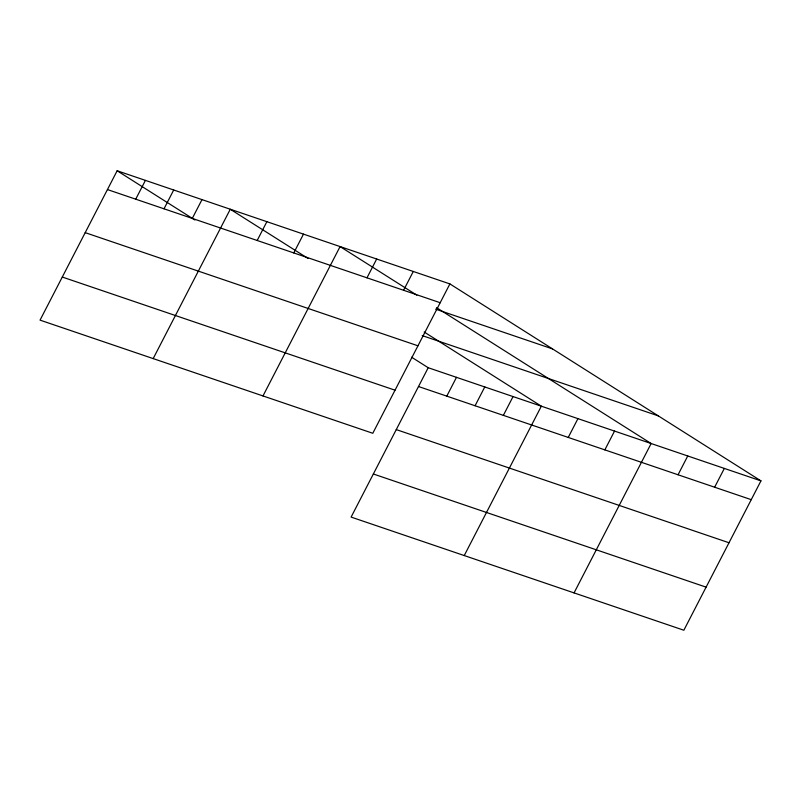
<?xml version="1.0" encoding="UTF-8"?>
<svg xmlns="http://www.w3.org/2000/svg" width="801" height="801" viewBox="0 0 801 801"><rect width="100%" height="100%" fill="white"/><g stroke="black" fill="none" stroke-linecap="round" stroke-linejoin="round"><path stroke-width="1.2" d="M449.892 283.914L117.146 170.763L40.05 320.13L372.795 433.281L449.892 283.914L760.95 480.87L683.854 630.237L351.108 517.086L428.205 367.719L760.95 480.87M135.719 199.179L145.422 180.385M164.005 208.801L173.707 190.007M192.29 218.413L201.992 199.619M153.181 358.598L230.277 209.241L308.045 258.473M257.181 240.48L266.873 221.687M293.777 252.926L303.479 234.132M262.988 395.944L340.085 246.578L416.81 295.158M366.978 277.817L376.68 259.023M403.584 290.272L413.286 271.469M446.788 396.135L456.49 377.331M475.073 405.747L484.775 386.953M503.358 415.369L513.051 396.575M464.25 555.554L541.336 406.187L424.17 332.004M568.239 437.436L577.942 418.633M604.845 449.882L614.537 431.078M574.057 592.89L651.143 443.534L436.515 307.634M678.047 474.773L687.749 455.979M714.642 487.218L724.344 468.425M107.444 189.567L440.19 302.718M435.644 309.166L552.54 348.916M422.187 335.589L658.302 415.879M85.206 232.65L417.952 345.802M418.502 386.513L751.248 499.664M62.288 277.046L395.033 390.197M396.265 429.596L729.01 542.758M373.356 473.992L706.102 587.143M117.146 170.763L194.903 220.005M411.614 357.216L428.205 367.719"/></g></svg>
